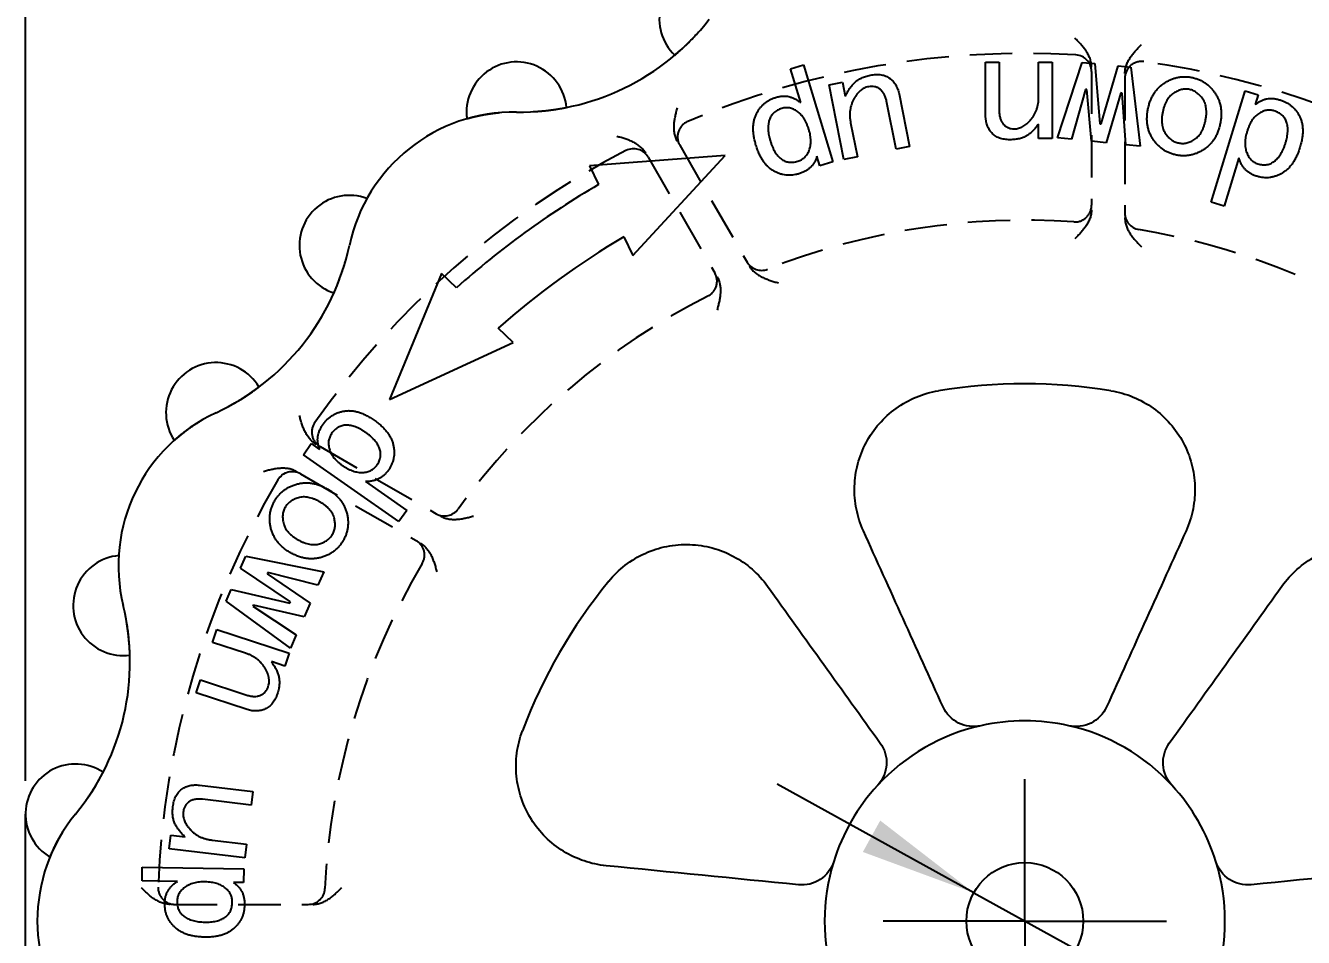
# Model space of a CAD drawing. Extents: x 2 to 295, y 1 to 209.
# Drawn here: x 83.47 to 121.78, y 118.82 to 146.14 of the extents above; entities that cross this region are included whole.
import ezdxf

# ---------------------------------------------------------------- set-up
doc = ezdxf.new("R2010")
doc.units = 0
for name, pattern in [('SLD-中心线', [34.29, 30.48, -1.27, 1.27, -1.27]), ('SLD-实线', [0]), ('SLD-点画线', [10.16, 6.35, -1.27, 1.27, -1.27]), ('SLD-虚线', [1.905, 1.27, -0.635])]:
    doc.linetypes.add(name, pattern=pattern)
doc.layers.get('0').update_dxf_attribs({"linetype": 'CONTINUOUS'})
doc.layers.add('DIM', color=5, linetype='SLD-实线')
doc.layers.add('中心线', color=1, linetype='SLD-点画线')
doc.styles.add('SLDTEXTSTYLE11', font='', dxfattribs={"width": 0.67})
doc.styles.add('SLDTEXTSTYLE12', font='')
doc.styles.get('SLDTEXTSTYLE11').set_extended_font_data('宋体')
doc.styles.get('SLDTEXTSTYLE12').set_extended_font_data('宋体')
doc.dimstyles.new('SLDDIMSTYLE0', dxfattribs={"dimtxt": 3.5, "dimasz": 3.5, "dimexe": 0, "dimexo": 0.0625, "dimgap": 0.875, "dimtad": 2, "dimrnd": 1e-09, "dimzin": 12, "dimdsep": 46, "dimtxsty": 'SLDTEXTSTYLE11', "dimsah": 1, "dimcen": 0.09, "dimadec": 0, "dimazin": 0, "dimtfac": 1, "dimtofl": 0, "dimtmove": 0, "dimatfit": 3, "dimfxl": 0, "dimtolj": 1, "dimtzin": 12, "dimarcsym": 0})
doc.dimstyles.new('SLDDIMSTYLE1', dxfattribs={"dimtxt": 3.5, "dimasz": 3.5, "dimexe": 0, "dimexo": 0.0625, "dimgap": 0.875, "dimtad": 0, "dimtih": 1, "dimtoh": 1, "dimrnd": 1e-09, "dimzin": 12, "dimdsep": 46, "dimtxsty": 'SLDTEXTSTYLE11', "dimsah": 1, "dimcen": 0, "dimadec": 0, "dimazin": 0, "dimtfac": 1, "dimtmove": 0, "dimatfit": 3, "dimfxl": 0, "dimtolj": 1, "dimtzin": 12, "dimarcsym": 0})

# ---------------------------------------------------------------- blocks, each defined once
blk = doc.blocks.new('_D')
at = {"layer": 'DIM'}
for p, q in [((83.471, 123.514), (83.471, 160.261)), ((143.377, 123.514), (143.377, 160.261)), ((83.471, 159.261), (143.377, 159.261))]:
    blk.add_line(p, q, dxfattribs=at)
for points in [[(83.471, 159.261), (86.971, 158.722), (86.971, 159.799)], [(143.377, 159.261), (139.877, 159.799), (139.877, 158.722)]]:
    blk.add_solid(points, dxfattribs=at)
at = {"layer": 'DIM', "insert": (114.37, 163.334), "char_height": 3.5, "attachment_point": 1, "style": 'SLDTEXTSTYLE12'}
blk.add_mtext('59.91', dxfattribs=at)
blk = doc.blocks.new('_D_1')
at = {"layer": 'DIM'}
for p, q in [((111.893, 120.155), (106.003, 123.413)), ((111.893, 120.155), (114.955, 118.461)), ((114.955, 118.461), (145.874, 101.359)), ((145.874, 101.359), (150.184, 101.359))]:
    blk.add_line(p, q, dxfattribs=at)
for points in [[(111.893, 120.155), (109.09, 122.32), (108.569, 121.378)], [(114.955, 118.461), (117.757, 116.296), (118.279, 117.238)]]:
    blk.add_solid(points, dxfattribs=at)
at = {"layer": 'DIM', "insert": (147.462, 105.431), "char_height": 3.5, "attachment_point": 1, "style": 'SLDTEXTSTYLE12'}
blk.add_mtext('M4', dxfattribs=at)
blk = doc.blocks.new('SW_CENTERMARKSYMBOL_0')
at = {"layer": '中心线', "color": 0}
for p, q in [((0, 2.5), (0, 4.25)), ((0, 0), (0, 2.5)), ((-2.5, 0), (-4.25, 0)), ((0, 0), (-2.5, 0)), ((0, 0), (0, -2.5)), ((0, 0), (2.5, 0)), ((2.5, 0), (4.25, 0)), ((0, -2.5), (0, -4.25))]:
    blk.add_line(p, q, dxfattribs=at)

msp = doc.modelspace()

# ---------------------------------------------------------------- linework, layer by layer
at = {"color": 7, "linetype": 'SLD-实线'}
for p, q in [((106.398, 144.848), (106.789, 144.967)), ((106.707, 143.832), (106.398, 144.848)), ((106.789, 144.967), (107.674, 142.054)), ((112.249, 145.044), (112.657, 145.044)), ((112.249, 143.434), (112.249, 145.044)), ((112.657, 145.044), (112.657, 143.577)), ((113.838, 145.044), (114.246, 145.044)), ((113.839, 144.005), (113.838, 145.044)), ((114.246, 145.044), (114.246, 142.761)), ((114.402, 142.775), (115.141, 145.039)), ((115.141, 145.039), (115.527, 145.001)), ((115.527, 145.001), (115.676, 143.201)), ((115.717, 143.197), (116.218, 144.932)), ((116.218, 144.932), (116.603, 144.893)), ((116.603, 144.893), (116.881, 142.528)), ((107.56, 144.368), (107.96, 144.447)), ((107.96, 144.447), (108.044, 144.027)), ((108.004, 142.126), (107.56, 144.368)), ((109.653, 144.096), (109.966, 142.514)), ((115.245, 144.229), (114.828, 142.733)), ((115.286, 144.225), (115.245, 144.229)), ((115.418, 142.673), (115.286, 144.225)), ((116.301, 144.123), (115.865, 142.629)), ((116.342, 144.119), (116.301, 144.123)), ((116.453, 142.57), (116.342, 144.119)), ((119.009, 140.848), (120.031, 144.19)), ((120.031, 144.19), (120.422, 144.071)), ((120.422, 144.071), (120.333, 143.778)), ((109.565, 142.435), (109.28, 143.876)), ((108.202, 143.227), (108.404, 142.206)), ((113.838, 142.761), (113.838, 143.19)), ((115.676, 143.201), (115.717, 143.197)), ((109.966, 142.514), (109.565, 142.435)), ((114.246, 142.761), (113.838, 142.761)), ((114.828, 142.733), (114.402, 142.775)), ((115.865, 142.629), (115.418, 142.673)), ((116.881, 142.528), (116.453, 142.57)), ((104.445, 142.251), (100.374, 141.935)), ((101.677, 139.249), (104.445, 142.251)), ((107.283, 141.935), (107.194, 142.229)), ((108.404, 142.206), (108.004, 142.126)), ((119.843, 142.175), (119.4, 140.728)), ((100.374, 141.935), (100.645, 141.375)), ((107.674, 142.054), (107.283, 141.935)), ((119.4, 140.728), (119.009, 140.848)), ((101.406, 139.808), (101.677, 139.249)), ((95.938, 138.711), (94.379, 134.938)), ((96.386, 138.281), (95.938, 138.711)), ((98.089, 136.642), (97.641, 137.073)), ((94.379, 134.938), (98.089, 136.642)), ((91.801, 133.281), (92.036, 133.616)), ((92.036, 133.616), (92.287, 133.441)), ((94.665, 131.276), (91.801, 133.281)), ((93.66, 132.479), (94.899, 131.611)), ((94.899, 131.611), (94.665, 131.276)), ((89.918, 129.884), (90.074, 130.238)), ((90.074, 130.238), (92.409, 129.771)), ((91.413, 128.871), (89.918, 129.884)), ((90.729, 129.75), (90.713, 129.713)), ((90.713, 129.713), (91.999, 128.836)), ((92.236, 129.378), (90.729, 129.75)), ((92.409, 129.771), (92.236, 129.378)), ((89.483, 128.892), (89.638, 129.248)), ((89.638, 129.248), (91.396, 128.833)), ((91.408, 127.49), (89.483, 128.892)), ((90.302, 128.778), (90.286, 128.741)), ((90.286, 128.741), (91.58, 127.882)), ((91.818, 128.425), (90.302, 128.778)), ((91.396, 128.833), (91.413, 128.871)), ((91.999, 128.836), (91.818, 128.425)), ((89.076, 127.655), (89.202, 128.043)), ((89.202, 128.043), (91.373, 127.337)), ((90.064, 127.334), (89.076, 127.655)), ((91.58, 127.882), (91.408, 127.49)), ((91.373, 127.337), (91.247, 126.95)), ((91.247, 126.95), (90.84, 127.082)), ((88.585, 126.144), (88.711, 126.532)), ((88.711, 126.532), (90.106, 126.078)), ((90.116, 125.646), (88.585, 126.144)), ((88.684, 123.381), (90.285, 123.19)), ((90.236, 122.785), (88.778, 122.959)), ((90.285, 123.19), (90.236, 122.785)), ((87.779, 121.476), (87.827, 121.88)), ((87.827, 121.88), (88.252, 121.83)), ((90.048, 121.205), (87.779, 121.476)), ((89.063, 121.734), (90.096, 121.61)), ((90.096, 121.61), (90.048, 121.205)), ((86.962, 120.518), (86.97, 120.927)), ((86.97, 120.927), (90.015, 120.868)), ((90.015, 120.868), (90.007, 120.46)), ((88.025, 120.498), (86.962, 120.518)), ((90.007, 120.46), (89.7, 120.466))]:
    msp.add_line(p, q, dxfattribs=at)
at = {"color": 7, "linetype": 'SLD-虚线'}
for p, q in [((115.424, 144.764), (115.424, 140.756)), ((116.424, 144.567), (116.424, 140.521)), ((103.081, 142.554), (105.099, 139.057)), ((102.129, 142.201), (104.132, 138.733)), ((92.301, 133.524), (95.782, 131.515)), ((91.716, 132.707), (95.181, 130.707)), ((87.944, 119.808), (91.947, 119.808))]:
    msp.add_line(p, q, dxfattribs=at)
at = {"color": 7, "linetype": 'SLD-中心线'}
msp.add_line((83.471, 116.102), (83.471, 122.514), dxfattribs=at)
at = {"color": 7, "linetype": 'SLD-实线'}
msp.add_circle((113.424, 119.308), 1.75, dxfattribs=at)
for centre, radius, start, end in [((103.967, 146.334), 1.5, 43.7045, 226.2437), ((98.292, 150.729), 7.178, 269.1873, 322.2413), ((98.19, 143.552), 1.5, 5.1848, 187.7241), ((98.119, 138.5), 5.052, 89.1873, 167.9555), ((113.424, 119.308), 25.5, 120.0744, 131.9256), ((93.178, 139.555), 1.5, 69.4188, 251.958), ((86.158, 141.052), 7.178, 294.9016, 347.9555), ((113.424, 119.308), 23.763, 120.3811, 131.6189), ((89.18, 134.542), 1.5, 30.8991, 213.4383), ((113.424, 119.308), 16.1, 80.7763, 99.2469), ((91.307, 129.959), 5.052, 114.9016, 193.6698), ((86.398, 128.765), 1.5, 95.1331, 277.6723), ((113.424, 119.308), 16.1, 140.7763, 159.2469), ((79.423, 127.069), 7.178, 320.6159, 13.6698), ((113.424, 119.308), 6, 77.2993, 102.7063), ((113.424, 119.308), 6, 102.7063, 137.2993), ((113.424, 119.308), 6, 42.7063, 77.2993), ((84.971, 122.514), 1.5, 56.6134, 239.1526), ((113.424, 119.308), 6, 137.2993, 162.7063), ((113.424, 119.308), 6, 17.2993, 42.7063), ((88.876, 119.308), 5.052, 140.6159, 219.3841), ((113.424, 119.308), 6, 162.7063, 197.2993), ((113.424, 119.308), 6, 342.7063, 17.2993)]:
    msp.add_arc(centre, radius, start, end, dxfattribs=at)
at = {"color": 7, "linetype": 'SLD-虚线'}
for centre, radius, start, end in [((113.424, 119.308), 26, 86.6277, 112.8701), ((114.924, 144.764), 0.5, 0, 86.6277), ((116.924, 144.567), 0.5, 82.111, 180), ((113.424, 119.308), 26, 57.3813, 82.111), ((103.514, 142.804), 0.5, 112.8701, 210), ((113.424, 119.308), 26, 117.3813, 144.9379), ((101.696, 141.951), 0.5, 30, 117.3813), ((114.924, 140.756), 0.5, 265.9994, 0), ((113.424, 119.308), 21, 85.9994, 111.5346), ((116.924, 140.521), 0.5, 180, 260.6311), ((113.424, 119.308), 21, 56.8937, 80.6311), ((105.532, 139.307), 0.5, 210, 291.5346), ((103.699, 138.483), 0.5, 296.8937, 30), ((113.424, 119.308), 21, 116.8937, 143.9929), ((92.551, 133.957), 0.5, 144.9379, 240), ((91.466, 132.274), 0.5, 60, 149.4383), ((113.424, 119.308), 26, 149.4383, 177.7525), ((96.032, 131.948), 0.5, 240, 323.9929), ((94.931, 130.274), 0.5, 329.3338, 60), ((113.424, 119.308), 21, 149.3338, 177.3341), ((87.944, 120.308), 0.5, 177.7525, 270), ((91.947, 120.308), 0.5, 270, 357.3341)]:
    msp.add_arc(centre, radius, start, end, dxfattribs=at)
for points, knots in [([(102.93, 145.251), (102.93, 145.251), (102.95, 145.267), (103.026, 145.333), (103.082, 145.383), (103.286, 145.57), (103.471, 145.752), (103.647, 145.95)], [0, 0, 0, 0, 0.25, 0.25, 0.5, 0.5, 1, 1, 1, 1]), ([(115.424, 144.898), (115.424, 145.072), (115.357, 145.236), (115.168, 145.521), (115.044, 145.645), (114.924, 145.766)], [0, 0, 0, 0, 0.5, 0.5, 1, 1, 1, 1]), ([(116.424, 144.702), (116.424, 144.876), (116.491, 145.041), (116.681, 145.328), (116.804, 145.454), (116.924, 145.576)], [0, 0, 0, 0, 0.5, 0.5, 1, 1, 1, 1]), ([(98.69, 143.562), (98.822, 143.57), (98.952, 143.581), (99.193, 143.607), (99.303, 143.622), (99.486, 143.651), (99.559, 143.664), (99.658, 143.682), (99.684, 143.688), (99.684, 143.688)], [0, 0, 0, 0, 0.25, 0.25, 0.5, 0.5, 0.75, 0.75, 1, 1, 1, 1]), ([(103.013, 142.671), (102.926, 142.821), (102.902, 142.998), (102.923, 143.341), (102.967, 143.51), (103.01, 143.676)], [0, 0, 0, 0, 0.5, 0.5, 1, 1, 1, 1]), ([(96.704, 143.351), (96.704, 143.351), (96.729, 143.358), (96.827, 143.385), (96.9, 143.404), (97.081, 143.446), (97.19, 143.468), (97.428, 143.507), (97.559, 143.523), (97.691, 143.535)], [0, 0, 0, 0, 0.25, 0.25, 0.5, 0.5, 0.75, 0.75, 1, 1, 1, 1]), ([(102.062, 142.317), (101.975, 142.468), (101.835, 142.576), (101.529, 142.728), (101.361, 142.774), (101.196, 142.818)], [0, 0, 0, 0, 0.5, 0.5, 1, 1, 1, 1]), ([(115.424, 140.621), (115.424, 140.448), (115.357, 140.284), (115.167, 139.998), (115.044, 139.874), (114.924, 139.753)], [0, 0, 0, 0, 0.5, 0.5, 1, 1, 1, 1]), ([(116.424, 140.386), (116.424, 140.211), (116.492, 140.045), (116.681, 139.757), (116.804, 139.631), (116.924, 139.507)], [0, 0, 0, 0, 0.5, 0.5, 1, 1, 1, 1]), ([(92.713, 138.128), (92.713, 138.128), (92.724, 138.152), (92.764, 138.245), (92.793, 138.313), (92.896, 138.571), (92.983, 138.815), (93.056, 139.069)], [0, 0, 0, 0, 0.25, 0.25, 0.5, 0.5, 1, 1, 1, 1]), ([(105.167, 138.94), (105.254, 138.789), (105.395, 138.68), (105.703, 138.525), (105.872, 138.478), (106.038, 138.431)], [0, 0, 0, 0, 0.5, 0.5, 1, 1, 1, 1]), ([(104.199, 138.617), (104.286, 138.466), (104.31, 138.291), (104.288, 137.949), (104.243, 137.781), (104.199, 137.616)], [0, 0, 0, 0, 0.5, 0.5, 1, 1, 1, 1]), ([(89.626, 134.768), (89.742, 134.832), (89.853, 134.898), (90.059, 135.026), (90.152, 135.088), (90.304, 135.192), (90.365, 135.236), (90.446, 135.296), (90.467, 135.312), (90.467, 135.312)], [0, 0, 0, 0, 0.25, 0.25, 0.5, 0.5, 0.75, 0.75, 1, 1, 1, 1]), ([(92.185, 133.591), (92.034, 133.678), (91.926, 133.819), (91.773, 134.125), (91.727, 134.294), (91.682, 134.459)], [0, 0, 0, 0, 0.5, 0.5, 1, 1, 1, 1]), ([(87.928, 133.715), (87.928, 133.715), (87.948, 133.733), (88.024, 133.8), (88.081, 133.848), (88.226, 133.964), (88.315, 134.032), (88.513, 134.17), (88.623, 134.242), (88.737, 134.309)], [0, 0, 0, 0, 0.25, 0.25, 0.5, 0.5, 0.75, 0.75, 1, 1, 1, 1]), ([(91.6, 132.774), (91.45, 132.861), (91.275, 132.885), (90.934, 132.863), (90.765, 132.818), (90.6, 132.774)], [0, 0, 0, 0, 0.5, 0.5, 1, 1, 1, 1]), ([(95.898, 131.447), (96.049, 131.36), (96.225, 131.336), (96.568, 131.357), (96.737, 131.401), (96.903, 131.445)], [0, 0, 0, 0, 0.5, 0.5, 1, 1, 1, 1]), ([(95.297, 130.64), (95.447, 130.553), (95.555, 130.413), (95.707, 130.107), (95.753, 129.939), (95.797, 129.774)], [0, 0, 0, 0, 0.5, 0.5, 1, 1, 1, 1]), ([(86.598, 127.278), (86.598, 127.278), (86.598, 127.305), (86.594, 127.405), (86.59, 127.48), (86.571, 127.757), (86.544, 128.015), (86.499, 128.275)], [0, 0, 0, 0, 0.25, 0.25, 0.5, 0.5, 1, 1, 1, 1]), ([(85.275, 122.911), (85.351, 123.019), (85.424, 123.127), (85.553, 123.332), (85.61, 123.427), (85.702, 123.588), (85.737, 123.654), (85.784, 123.743), (85.797, 123.766), (85.797, 123.766)], [0, 0, 0, 0, 0.25, 0.25, 0.5, 0.5, 0.75, 0.75, 1, 1, 1, 1]), ([(84.202, 121.226), (84.202, 121.226), (84.212, 121.251), (84.252, 121.344), (84.282, 121.413), (84.362, 121.58), (84.413, 121.68), (84.532, 121.89), (84.6, 122.002), (84.674, 122.112)], [0, 0, 0, 0, 0.25, 0.25, 0.5, 0.5, 0.75, 0.75, 1, 1, 1, 1]), ([(87.809, 119.808), (87.636, 119.808), (87.472, 119.875), (87.187, 120.064), (87.064, 120.188), (86.943, 120.308)], [0, 0, 0, 0, 0.5, 0.5, 1, 1, 1, 1]), ([(92.081, 119.808), (92.255, 119.808), (92.419, 119.875), (92.704, 120.065), (92.827, 120.188), (92.948, 120.308)], [0, 0, 0, 0, 0.5, 0.5, 1, 1, 1, 1])]:
    msp.add_open_spline(points, degree=3, knots=knots, dxfattribs=at)
at = {"color": 7, "linetype": 'SLD-实线'}
for points, knots in [([(108.044, 144.027), (108.063, 144.067), (108.102, 144.146), (108.17, 144.255), (108.244, 144.352), (108.325, 144.439), (108.418, 144.514), (108.528, 144.574), (108.654, 144.622), (108.745, 144.643), (108.793, 144.654)], [0, 0, 0, 0, 0.132243, 0.257224, 0.37673, 0.490494, 0.604453, 0.726298, 0.857201, 1, 1, 1, 1]), ([(108.793, 144.654), (108.822, 144.659), (108.879, 144.669), (108.963, 144.676), (109.042, 144.676), (109.118, 144.668), (109.188, 144.653), (109.255, 144.63), (109.317, 144.6), (109.374, 144.562), (109.427, 144.519), (109.474, 144.472), (109.516, 144.419), (109.554, 144.363), (109.587, 144.302), (109.614, 144.237), (109.637, 144.169), (109.648, 144.12), (109.653, 144.096)], [0, 0, 0, 0, 0.076591, 0.148781, 0.217048, 0.281959, 0.343906, 0.403968, 0.462972, 0.521756, 0.579921, 0.638063, 0.695521, 0.753945, 0.812605, 0.872586, 0.935241, 1, 1, 1, 1]), ([(117.116, 143.64), (117.126, 143.682), (117.144, 143.765), (117.184, 143.884), (117.232, 143.994), (117.289, 144.096), (117.354, 144.19), (117.43, 144.274), (117.513, 144.352), (117.605, 144.42), (117.701, 144.478), (117.8, 144.527), (117.901, 144.564), (118.004, 144.591), (118.108, 144.606), (118.215, 144.612), (118.323, 144.606), (118.395, 144.594), (118.431, 144.587)], [0, 0, 0, 0, 0.071554, 0.140164, 0.206625, 0.27073, 0.333559, 0.395821, 0.458574, 0.52176, 0.584454, 0.645159, 0.704052, 0.762664, 0.820712, 0.879385, 0.938748, 1, 1, 1, 1]), ([(118.431, 144.587), (118.467, 144.579), (118.538, 144.563), (118.64, 144.526), (118.737, 144.481), (118.827, 144.427), (118.912, 144.362), (118.991, 144.288), (119.064, 144.206), (119.131, 144.115), (119.189, 144.017), (119.237, 143.913), (119.273, 143.806), (119.298, 143.694), (119.311, 143.579), (119.313, 143.458), (119.304, 143.334), (119.289, 143.25), (119.281, 143.208)], [0, 0, 0, 0, 0.061042, 0.120806, 0.179198, 0.237203, 0.295841, 0.355312, 0.415765, 0.478667, 0.542064, 0.604497, 0.666659, 0.729254, 0.793563, 0.859641, 0.928087, 1, 1, 1, 1]), ([(105.954, 143.987), (105.989, 143.997), (106.057, 144.016), (106.159, 144.028), (106.258, 144.029), (106.353, 144.015), (106.445, 143.988), (106.535, 143.948), (106.623, 143.897), (106.678, 143.854), (106.707, 143.832)], [0, 0, 0, 0, 0.135078, 0.2623816, 0.3837149, 0.5016853, 0.61878, 0.7403617, 0.8662389, 1, 1, 1, 1]), ([(108.737, 144.31), (108.715, 144.305), (108.672, 144.295), (108.611, 144.27), (108.552, 144.235), (108.496, 144.193), (108.442, 144.142), (108.392, 144.084), (108.343, 144.017), (108.299, 143.942), (108.258, 143.863), (108.226, 143.78), (108.202, 143.693), (108.186, 143.605), (108.177, 143.514), (108.178, 143.42), (108.186, 143.324), (108.197, 143.259), (108.202, 143.227)], [0, 0, 0, 0, 0.049917, 0.099647, 0.150238, 0.202775, 0.257961, 0.316404, 0.378044, 0.443928, 0.511581, 0.578861, 0.645863, 0.713515, 0.781838, 0.852503, 0.924934, 1, 1, 1, 1]), ([(109.28, 143.876), (109.271, 143.914), (109.254, 143.986), (109.211, 144.085), (109.155, 144.168), (109.087, 144.235), (109.01, 144.285), (108.924, 144.314), (108.831, 144.325), (108.769, 144.315), (108.737, 144.31)], [0, 0, 0, 0, 0.148123, 0.284037, 0.409681, 0.530111, 0.646624, 0.760017, 0.875855, 1, 1, 1, 1]), ([(118.359, 144.226), (118.339, 144.23), (118.3, 144.237), (118.239, 144.239), (118.178, 144.234), (118.118, 144.224), (118.058, 144.205), (117.997, 144.182), (117.937, 144.15), (117.877, 144.114), (117.819, 144.071), (117.766, 144.019), (117.719, 143.96), (117.676, 143.893), (117.638, 143.818), (117.605, 143.737), (117.578, 143.647), (117.564, 143.585), (117.557, 143.552)], [0, 0, 0, 0, 0.05182, 0.103161, 0.155042, 0.207225, 0.260303, 0.315604, 0.372917, 0.43326, 0.495504, 0.557858, 0.622664, 0.69009, 0.760853, 0.835576, 0.915607, 1, 1, 1, 1]), ([(118.84, 143.296), (118.846, 143.328), (118.857, 143.392), (118.867, 143.485), (118.867, 143.573), (118.862, 143.656), (118.848, 143.734), (118.827, 143.807), (118.798, 143.875), (118.762, 143.938), (118.72, 143.995), (118.676, 144.046), (118.629, 144.091), (118.58, 144.131), (118.529, 144.164), (118.475, 144.191), (118.418, 144.213), (118.379, 144.222), (118.359, 144.226)], [0, 0, 0, 0, 0.084815, 0.1643, 0.239017, 0.310208, 0.377503, 0.442107, 0.504825, 0.566537, 0.627125, 0.684276, 0.73984, 0.792979, 0.845472, 0.896655, 0.948315, 1, 1, 1, 1]), ([(105.366, 142.549), (105.353, 142.595), (105.327, 142.685), (105.301, 142.818), (105.286, 142.945), (105.28, 143.067), (105.289, 143.182), (105.306, 143.292), (105.336, 143.396), (105.377, 143.493), (105.426, 143.582), (105.482, 143.665), (105.545, 143.739), (105.613, 143.805), (105.689, 143.864), (105.771, 143.913), (105.859, 143.957), (105.922, 143.977), (105.954, 143.987)], [0, 0, 0, 0, 0.0823665, 0.1600069, 0.2327437, 0.3022429, 0.3683078, 0.4313463, 0.4926726, 0.552847, 0.6114311, 0.6682747, 0.723495, 0.777689, 0.8319038, 0.8869194, 0.9426146, 1, 1, 1, 1]), ([(106.139, 143.66), (106.116, 143.652), (106.07, 143.636), (106.006, 143.607), (105.949, 143.571), (105.899, 143.529), (105.854, 143.483), (105.818, 143.431), (105.787, 143.373), (105.764, 143.311), (105.747, 143.244), (105.735, 143.173), (105.731, 143.099), (105.731, 143.022), (105.738, 142.941), (105.751, 142.857), (105.771, 142.769), (105.788, 142.71), (105.796, 142.679)], [0, 0, 0, 0, 0.063128, 0.122873, 0.179865, 0.235067, 0.289051, 0.34257, 0.397281, 0.454057, 0.512848, 0.573401, 0.636007, 0.701902, 0.770929, 0.843422, 0.919242, 1, 1, 1, 1]), ([(106.951, 143.03), (106.941, 143.06), (106.922, 143.118), (106.888, 143.202), (106.851, 143.279), (106.809, 143.35), (106.764, 143.414), (106.715, 143.471), (106.663, 143.523), (106.607, 143.567), (106.549, 143.604), (106.491, 143.634), (106.432, 143.657), (106.374, 143.673), (106.315, 143.681), (106.257, 143.681), (106.197, 143.675), (106.159, 143.665), (106.139, 143.66)], [0, 0, 0, 0, 0.082825, 0.161231, 0.23631, 0.307913, 0.375883, 0.44137, 0.505729, 0.568143, 0.628602, 0.685646, 0.740515, 0.79324, 0.844282, 0.895642, 0.946826, 1, 1, 1, 1]), ([(113.104, 143.047), (113.127, 143.048), (113.171, 143.05), (113.236, 143.064), (113.301, 143.084), (113.363, 143.116), (113.426, 143.154), (113.487, 143.202), (113.547, 143.258), (113.605, 143.322), (113.661, 143.392), (113.707, 143.468), (113.748, 143.547), (113.782, 143.63), (113.806, 143.718), (113.826, 143.81), (113.836, 143.906), (113.838, 143.972), (113.839, 144.005)], [0, 0, 0, 0, 0.049915, 0.099672, 0.150441, 0.202862, 0.258486, 0.316198, 0.377967, 0.444123, 0.511613, 0.578649, 0.645751, 0.712992, 0.781706, 0.852053, 0.92501, 1, 1, 1, 1]), ([(120.333, 143.778), (120.361, 143.8), (120.416, 143.842), (120.504, 143.891), (120.593, 143.929), (120.684, 143.95), (120.778, 143.959), (120.875, 143.956), (120.977, 143.941), (121.044, 143.922), (121.079, 143.912)], [0, 0, 0, 0, 0.1343104, 0.2602924, 0.3802753, 0.4967333, 0.6130035, 0.7352985, 0.86336, 1, 1, 1, 1]), ([(121.079, 143.912), (121.111, 143.902), (121.173, 143.881), (121.262, 143.84), (121.345, 143.79), (121.42, 143.732), (121.49, 143.668), (121.553, 143.595), (121.61, 143.514), (121.66, 143.427), (121.701, 143.332), (121.731, 143.23), (121.749, 143.122), (121.757, 143.007), (121.753, 142.887), (121.736, 142.76), (121.71, 142.627), (121.684, 142.538), (121.671, 142.492)], [0, 0, 0, 0, 0.057793, 0.113915, 0.169173, 0.223364, 0.277934, 0.333047, 0.389832, 0.447901, 0.507245, 0.568326, 0.631351, 0.6968, 0.765992, 0.83932, 0.917315, 1, 1, 1, 1]), ([(112.983, 142.721), (112.953, 142.722), (112.896, 142.722), (112.812, 142.733), (112.734, 142.749), (112.662, 142.77), (112.596, 142.8), (112.536, 142.835), (112.481, 142.876), (112.432, 142.924), (112.389, 142.977), (112.351, 143.033), (112.32, 143.092), (112.294, 143.154), (112.274, 143.22), (112.26, 143.289), (112.25, 143.36), (112.25, 143.409), (112.249, 143.434)], [0, 0, 0, 0, 0.076756, 0.149387, 0.217608, 0.281952, 0.344186, 0.404011, 0.462906, 0.521749, 0.580622, 0.638361, 0.696, 0.754119, 0.812999, 0.873202, 0.935219, 1, 1, 1, 1]), ([(112.657, 143.577), (112.658, 143.538), (112.66, 143.464), (112.685, 143.359), (112.722, 143.266), (112.777, 143.188), (112.843, 143.125), (112.921, 143.079), (113.01, 143.052), (113.072, 143.049), (113.104, 143.047)], [0, 0, 0, 0, 0.149008, 0.284624, 0.410575, 0.53101, 0.647527, 0.759753, 0.875879, 1, 1, 1, 1]), ([(117.966, 142.262), (117.93, 142.27), (117.859, 142.286), (117.757, 142.323), (117.661, 142.368), (117.57, 142.423), (117.486, 142.487), (117.407, 142.561), (117.333, 142.643), (117.268, 142.734), (117.208, 142.831), (117.161, 142.935), (117.125, 143.042), (117.1, 143.154), (117.087, 143.27), (117.085, 143.39), (117.094, 143.514), (117.109, 143.598), (117.116, 143.64)], [0, 0, 0, 0, 0.061077, 0.120875, 0.1793, 0.237338, 0.296009, 0.355098, 0.415995, 0.478535, 0.541803, 0.604271, 0.666469, 0.7291, 0.793445, 0.859561, 0.928046, 1, 1, 1, 1]), ([(117.557, 143.552), (117.551, 143.52), (117.54, 143.457), (117.531, 143.364), (117.53, 143.276), (117.535, 143.193), (117.549, 143.115), (117.57, 143.041), (117.601, 142.974), (117.636, 142.911), (117.678, 142.854), (117.722, 142.803), (117.768, 142.758), (117.817, 142.719), (117.868, 142.685), (117.923, 142.658), (117.979, 142.636), (118.019, 142.627), (118.038, 142.623)], [0, 0, 0, 0, 0.084587, 0.16446, 0.238858, 0.310101, 0.377445, 0.442096, 0.505088, 0.566845, 0.626862, 0.684686, 0.739649, 0.792827, 0.845358, 0.896579, 0.948278, 1, 1, 1, 1]), ([(118.038, 142.623), (118.058, 142.619), (118.098, 142.613), (118.159, 142.61), (118.219, 142.615), (118.28, 142.626), (118.34, 142.643), (118.4, 142.668), (118.461, 142.698), (118.521, 142.734), (118.578, 142.778), (118.632, 142.829), (118.679, 142.889), (118.722, 142.955), (118.76, 143.03), (118.791, 143.112), (118.82, 143.201), (118.834, 143.264), (118.84, 143.296)], [0, 0, 0, 0, 0.051841, 0.103203, 0.155105, 0.207309, 0.260806, 0.315783, 0.373415, 0.433783, 0.495245, 0.558373, 0.622558, 0.690011, 0.760803, 0.835716, 0.915573, 1, 1, 1, 1]), ([(120.893, 143.585), (120.874, 143.59), (120.836, 143.6), (120.777, 143.608), (120.718, 143.608), (120.66, 143.602), (120.602, 143.586), (120.544, 143.566), (120.486, 143.537), (120.429, 143.502), (120.373, 143.461), (120.322, 143.411), (120.273, 143.356), (120.229, 143.293), (120.188, 143.224), (120.151, 143.147), (120.116, 143.064), (120.098, 143.006), (120.088, 142.976)], [0, 0, 0, 0, 0.053701, 0.105764, 0.157286, 0.209175, 0.261701, 0.316358, 0.372614, 0.432313, 0.494219, 0.557139, 0.622654, 0.690582, 0.761517, 0.83659, 0.91619, 1, 1, 1, 1]), ([(121.241, 142.624), (121.25, 142.654), (121.267, 142.713), (121.286, 142.8), (121.299, 142.884), (121.306, 142.964), (121.308, 143.04), (121.301, 143.112), (121.29, 143.18), (121.273, 143.245), (121.248, 143.305), (121.218, 143.361), (121.18, 143.411), (121.135, 143.456), (121.084, 143.496), (121.027, 143.531), (120.963, 143.562), (120.917, 143.577), (120.893, 143.585)], [0, 0, 0, 0, 0.081626, 0.158539, 0.231261, 0.299799, 0.365386, 0.427432, 0.486999, 0.544619, 0.600063, 0.654702, 0.707993, 0.762314, 0.817854, 0.8755, 0.935952, 1, 1, 1, 1]), ([(106.62, 142.075), (106.639, 142.082), (106.677, 142.095), (106.73, 142.121), (106.779, 142.153), (106.823, 142.193), (106.865, 142.236), (106.901, 142.286), (106.932, 142.342), (106.961, 142.403), (106.983, 142.468), (106.999, 142.538), (107.008, 142.612), (107.01, 142.689), (107.005, 142.769), (106.994, 142.853), (106.976, 142.941), (106.959, 143), (106.951, 143.03)], [0, 0, 0, 0, 0.05332, 0.105635, 0.157324, 0.209018, 0.261878, 0.316326, 0.373113, 0.4327, 0.494575, 0.557507, 0.622797, 0.691034, 0.762214, 0.837337, 0.916331, 1, 1, 1, 1]), ([(113.838, 143.19), (113.811, 143.154), (113.759, 143.084), (113.671, 142.991), (113.58, 142.91), (113.484, 142.841), (113.378, 142.785), (113.258, 142.749), (113.125, 142.725), (113.032, 142.722), (112.983, 142.721)], [0, 0, 0, 0, 0.131671, 0.256784, 0.375625, 0.489395, 0.604081, 0.725844, 0.856747, 1, 1, 1, 1]), ([(119.281, 143.208), (119.272, 143.166), (119.253, 143.083), (119.214, 142.964), (119.166, 142.854), (119.109, 142.752), (119.043, 142.659), (118.968, 142.574), (118.885, 142.496), (118.794, 142.429), (118.697, 142.371), (118.598, 142.322), (118.497, 142.285), (118.394, 142.258), (118.289, 142.243), (118.183, 142.237), (118.075, 142.243), (118.003, 142.256), (117.966, 142.262)], [0, 0, 0, 0, 0.071567, 0.140189, 0.206661, 0.270778, 0.333618, 0.395891, 0.458244, 0.521442, 0.584147, 0.644862, 0.703999, 0.762622, 0.820681, 0.879363, 0.938737, 1, 1, 1, 1]), ([(120.088, 142.976), (120.079, 142.946), (120.062, 142.887), (120.043, 142.799), (120.031, 142.714), (120.026, 142.633), (120.028, 142.554), (120.036, 142.479), (120.052, 142.407), (120.073, 142.339), (120.1, 142.276), (120.131, 142.218), (120.167, 142.167), (120.208, 142.121), (120.252, 142.081), (120.3, 142.048), (120.353, 142.021), (120.39, 142.008), (120.409, 142.001)], [0, 0, 0, 0, 0.08295, 0.161378, 0.235896, 0.307506, 0.375196, 0.441439, 0.505365, 0.568011, 0.628442, 0.685731, 0.740505, 0.792832, 0.844864, 0.895979, 0.947037, 1, 1, 1, 1]), ([(106.65, 141.7), (106.617, 141.691), (106.554, 141.674), (106.457, 141.659), (106.361, 141.654), (106.266, 141.659), (106.172, 141.675), (106.079, 141.699), (105.988, 141.736), (105.897, 141.78), (105.81, 141.836), (105.728, 141.904), (105.652, 141.984), (105.582, 142.074), (105.519, 142.177), (105.461, 142.29), (105.409, 142.415), (105.381, 142.504), (105.366, 142.549)], [0, 0, 0, 0, 0.058035, 0.113978, 0.168998, 0.223677, 0.278019, 0.33322, 0.389729, 0.448221, 0.507769, 0.568652, 0.631751, 0.697316, 0.766145, 0.839645, 0.917533, 1, 1, 1, 1]), ([(105.796, 142.679), (105.806, 142.649), (105.824, 142.591), (105.857, 142.508), (105.893, 142.431), (105.932, 142.361), (105.974, 142.298), (106.018, 142.241), (106.066, 142.191), (106.117, 142.147), (106.171, 142.111), (106.227, 142.082), (106.286, 142.06), (106.348, 142.048), (106.413, 142.042), (106.48, 142.046), (106.55, 142.056), (106.597, 142.069), (106.62, 142.075)], [0, 0, 0, 0, 0.08145, 0.158147, 0.231279, 0.299707, 0.365265, 0.427122, 0.486868, 0.544566, 0.600156, 0.65442, 0.708197, 0.762614, 0.817765, 0.875437, 0.935981, 1, 1, 1, 1]), ([(120.409, 142.001), (120.433, 141.995), (120.48, 141.981), (120.55, 141.972), (120.617, 141.969), (120.683, 141.975), (120.745, 141.989), (120.805, 142.012), (120.862, 142.043), (120.917, 142.082), (120.968, 142.129), (121.017, 142.18), (121.062, 142.239), (121.104, 142.303), (121.143, 142.374), (121.18, 142.452), (121.212, 142.536), (121.231, 142.594), (121.241, 142.624)], [0, 0, 0, 0, 0.063092, 0.122786, 0.180364, 0.235618, 0.289535, 0.343536, 0.398613, 0.455086, 0.513758, 0.574213, 0.63678, 0.701975, 0.770826, 0.843658, 0.919657, 1, 1, 1, 1]), ([(107.194, 142.229), (107.183, 142.195), (107.161, 142.13), (107.116, 142.039), (107.062, 141.959), (106.999, 141.889), (106.926, 141.829), (106.843, 141.778), (106.751, 141.733), (106.684, 141.711), (106.65, 141.7)], [0, 0, 0, 0, 0.1348153, 0.2604515, 0.3805753, 0.4965377, 0.6134786, 0.7348656, 0.8636178, 1, 1, 1, 1]), ([(120.38, 141.625), (120.346, 141.637), (120.279, 141.66), (120.187, 141.706), (120.106, 141.761), (120.034, 141.825), (119.973, 141.898), (119.92, 141.981), (119.876, 142.074), (119.854, 142.141), (119.843, 142.175)], [0, 0, 0, 0, 0.135156, 0.262208, 0.382904, 0.500412, 0.617904, 0.739367, 0.865883, 1, 1, 1, 1]), ([(121.671, 142.492), (121.656, 142.446), (121.628, 142.358), (121.575, 142.233), (121.517, 142.118), (121.453, 142.015), (121.382, 141.924), (121.307, 141.842), (121.224, 141.773), (121.136, 141.715), (121.045, 141.668), (120.953, 141.63), (120.859, 141.604), (120.764, 141.586), (120.669, 141.58), (120.573, 141.585), (120.476, 141.599), (120.412, 141.616), (120.38, 141.625)], [0, 0, 0, 0, 0.082133, 0.159627, 0.232465, 0.301989, 0.36747, 0.43081, 0.492001, 0.552226, 0.610968, 0.667625, 0.723211, 0.777787, 0.832293, 0.886759, 0.942604, 1, 1, 1, 1]), ([(108.586, 131.001), (108.491, 131.211), (108.422, 131.427), (108.333, 131.873), (108.313, 132.104), (108.327, 132.558), (108.36, 132.783), (108.478, 133.229), (108.561, 133.441), (108.775, 133.844), (108.907, 134.036), (109.208, 134.381), (109.377, 134.536), (109.754, 134.808), (109.955, 134.92), (110.38, 135.097), (110.606, 135.161), (110.837, 135.199)], [0, 0, 0, 0, 0.125, 0.125, 0.25, 0.25, 0.375, 0.375, 0.5, 0.5, 0.625, 0.625, 0.75, 0.75, 0.875, 0.875, 1, 1, 1, 1]), ([(116.005, 135.2), (116.235, 135.163), (116.456, 135.099), (116.882, 134.924), (117.087, 134.809), (117.46, 134.542), (117.631, 134.386), (117.935, 134.039), (118.064, 133.851), (118.279, 133.447), (118.364, 133.231), (118.481, 132.792), (118.515, 132.564), (118.53, 132.107), (118.511, 131.881), (118.423, 131.435), (118.353, 131.214), (118.258, 131.004)], [0, 0, 0, 0, 0.125, 0.125, 0.25, 0.25, 0.375, 0.375, 0.5, 0.5, 0.625, 0.625, 0.75, 0.75, 0.875, 0.875, 1, 1, 1, 1]), ([(92.389, 134.192), (92.409, 134.219), (92.449, 134.272), (92.515, 134.344), (92.588, 134.407), (92.666, 134.46), (92.749, 134.507), (92.838, 134.545), (92.932, 134.573), (93.031, 134.594), (93.134, 134.604), (93.24, 134.601), (93.349, 134.584), (93.46, 134.557), (93.573, 134.516), (93.688, 134.46), (93.807, 134.395), (93.884, 134.343), (93.923, 134.316)], [0, 0, 0, 0, 0.057793, 0.113915, 0.169173, 0.223364, 0.277934, 0.333047, 0.389832, 0.447901, 0.507245, 0.568326, 0.631351, 0.6968, 0.765992, 0.83932, 0.917315, 1, 1, 1, 1]), ([(92.287, 133.441), (92.275, 133.474), (92.252, 133.539), (92.232, 133.638), (92.224, 133.734), (92.231, 133.828), (92.252, 133.92), (92.285, 134.011), (92.331, 134.103), (92.369, 134.162), (92.389, 134.192)], [0, 0, 0, 0, 0.1343104, 0.2602924, 0.3802753, 0.4967333, 0.6130035, 0.7352985, 0.86336, 1, 1, 1, 1]), ([(93.665, 133.948), (93.639, 133.965), (93.588, 133.999), (93.511, 134.045), (93.436, 134.083), (93.362, 134.115), (93.29, 134.139), (93.219, 134.156), (93.151, 134.167), (93.084, 134.17), (93.019, 134.165), (92.957, 134.153), (92.897, 134.133), (92.84, 134.105), (92.787, 134.068), (92.736, 134.024), (92.687, 133.973), (92.659, 133.934), (92.644, 133.914)], [0, 0, 0, 0, 0.081626, 0.158539, 0.231261, 0.299799, 0.365386, 0.427432, 0.486999, 0.544619, 0.600063, 0.654702, 0.707993, 0.762314, 0.817854, 0.8755, 0.935952, 1, 1, 1, 1]), ([(93.923, 134.316), (93.962, 134.288), (94.037, 134.233), (94.14, 134.144), (94.231, 134.054), (94.309, 133.961), (94.374, 133.866), (94.429, 133.769), (94.469, 133.669), (94.497, 133.567), (94.513, 133.466), (94.521, 133.366), (94.517, 133.269), (94.505, 133.174), (94.481, 133.081), (94.446, 132.991), (94.404, 132.903), (94.367, 132.848), (94.348, 132.82)], [0, 0, 0, 0, 0.082133, 0.159627, 0.232465, 0.301989, 0.36747, 0.43081, 0.492001, 0.552226, 0.610968, 0.667625, 0.723211, 0.777787, 0.832293, 0.886759, 0.942604, 1, 1, 1, 1]), ([(92.644, 133.914), (92.633, 133.897), (92.611, 133.864), (92.586, 133.81), (92.568, 133.754), (92.555, 133.697), (92.552, 133.637), (92.553, 133.576), (92.563, 133.512), (92.579, 133.447), (92.601, 133.381), (92.632, 133.317), (92.67, 133.253), (92.716, 133.192), (92.769, 133.131), (92.83, 133.072), (92.898, 133.014), (92.948, 132.978), (92.974, 132.96)], [0, 0, 0, 0, 0.053701, 0.105764, 0.157286, 0.209175, 0.261701, 0.316358, 0.372614, 0.432313, 0.494219, 0.557139, 0.622654, 0.690582, 0.761517, 0.83659, 0.91619, 1, 1, 1, 1]), ([(94, 132.964), (94.014, 132.985), (94.041, 133.025), (94.072, 133.089), (94.095, 133.152), (94.109, 133.216), (94.115, 133.28), (94.112, 133.344), (94.1, 133.408), (94.08, 133.472), (94.052, 133.535), (94.018, 133.597), (93.976, 133.658), (93.927, 133.718), (93.872, 133.777), (93.81, 133.836), (93.74, 133.893), (93.691, 133.929), (93.665, 133.948)], [0, 0, 0, 0, 0.063092, 0.122786, 0.180364, 0.235618, 0.289535, 0.343536, 0.398613, 0.455086, 0.513758, 0.574213, 0.63678, 0.701975, 0.770826, 0.843658, 0.919657, 1, 1, 1, 1]), ([(92.974, 132.96), (93, 132.942), (93.051, 132.908), (93.129, 132.862), (93.206, 132.825), (93.281, 132.795), (93.356, 132.773), (93.43, 132.757), (93.503, 132.75), (93.575, 132.749), (93.643, 132.755), (93.708, 132.767), (93.768, 132.785), (93.824, 132.809), (93.875, 132.839), (93.922, 132.875), (93.964, 132.917), (93.988, 132.948), (94, 132.964)], [0, 0, 0, 0, 0.08295, 0.161378, 0.235896, 0.307506, 0.375196, 0.441439, 0.505365, 0.568011, 0.628442, 0.685731, 0.740505, 0.792832, 0.844864, 0.895979, 0.947037, 1, 1, 1, 1]), ([(94.348, 132.82), (94.327, 132.791), (94.284, 132.735), (94.212, 132.661), (94.135, 132.601), (94.052, 132.553), (93.963, 132.517), (93.868, 132.493), (93.766, 132.479), (93.696, 132.479), (93.66, 132.479)], [0, 0, 0, 0, 0.135156, 0.262208, 0.382904, 0.500412, 0.617904, 0.739367, 0.865883, 1, 1, 1, 1]), ([(90.929, 131.882), (90.948, 131.914), (90.985, 131.977), (91.052, 132.062), (91.125, 132.14), (91.205, 132.209), (91.292, 132.27), (91.387, 132.322), (91.488, 132.366), (91.595, 132.401), (91.706, 132.427), (91.819, 132.44), (91.932, 132.441), (92.046, 132.43), (92.161, 132.407), (92.275, 132.372), (92.391, 132.324), (92.466, 132.285), (92.504, 132.264)], [0, 0, 0, 0, 0.061042, 0.120806, 0.179198, 0.237203, 0.295841, 0.355312, 0.415765, 0.478667, 0.542064, 0.604497, 0.666659, 0.729254, 0.793563, 0.859641, 0.928087, 1, 1, 1, 1]), ([(92.504, 132.264), (92.541, 132.242), (92.614, 132.199), (92.715, 132.125), (92.805, 132.045), (92.884, 131.96), (92.953, 131.868), (93.01, 131.771), (93.058, 131.668), (93.094, 131.56), (93.12, 131.45), (93.136, 131.341), (93.139, 131.233), (93.133, 131.127), (93.115, 131.023), (93.088, 130.92), (93.049, 130.818), (93.015, 130.754), (92.997, 130.721)], [0, 0, 0, 0, 0.071567, 0.140189, 0.206661, 0.270778, 0.333618, 0.395891, 0.458244, 0.521442, 0.584147, 0.644862, 0.703999, 0.762622, 0.820681, 0.879363, 0.938737, 1, 1, 1, 1]), ([(91.424, 130.339), (91.387, 130.361), (91.314, 130.404), (91.213, 130.478), (91.123, 130.558), (91.043, 130.644), (90.975, 130.735), (90.917, 130.833), (90.869, 130.936), (90.833, 131.044), (90.808, 131.154), (90.792, 131.263), (90.788, 131.371), (90.794, 131.477), (90.812, 131.581), (90.839, 131.684), (90.878, 131.785), (90.912, 131.849), (90.929, 131.882)], [0, 0, 0, 0, 0.071554, 0.140164, 0.206625, 0.27073, 0.333559, 0.395821, 0.458574, 0.52176, 0.584454, 0.645159, 0.704052, 0.762664, 0.820712, 0.879385, 0.938748, 1, 1, 1, 1]), ([(92.284, 131.872), (92.255, 131.888), (92.198, 131.918), (92.113, 131.956), (92.029, 131.983), (91.948, 132.004), (91.87, 132.015), (91.794, 132.017), (91.72, 132.011), (91.649, 131.996), (91.582, 131.974), (91.52, 131.948), (91.463, 131.917), (91.41, 131.883), (91.362, 131.845), (91.32, 131.801), (91.281, 131.754), (91.261, 131.719), (91.25, 131.702)], [0, 0, 0, 0, 0.084815, 0.1643, 0.239017, 0.310208, 0.377503, 0.442107, 0.504825, 0.566537, 0.627125, 0.684276, 0.73984, 0.792979, 0.845472, 0.896655, 0.948315, 1, 1, 1, 1]), ([(92.676, 130.901), (92.686, 130.919), (92.705, 130.955), (92.725, 131.012), (92.739, 131.071), (92.748, 131.132), (92.751, 131.195), (92.745, 131.26), (92.735, 131.326), (92.72, 131.395), (92.695, 131.463), (92.663, 131.53), (92.621, 131.593), (92.571, 131.654), (92.512, 131.713), (92.444, 131.769), (92.368, 131.824), (92.313, 131.856), (92.284, 131.872)], [0, 0, 0, 0, 0.051841, 0.103203, 0.155105, 0.207309, 0.260806, 0.315783, 0.373415, 0.433783, 0.495245, 0.558373, 0.622558, 0.690011, 0.760803, 0.835716, 0.915573, 1, 1, 1, 1]), ([(91.25, 131.702), (91.241, 131.684), (91.222, 131.648), (91.201, 131.591), (91.187, 131.532), (91.178, 131.471), (91.177, 131.409), (91.181, 131.344), (91.192, 131.277), (91.208, 131.209), (91.231, 131.14), (91.264, 131.074), (91.306, 131.01), (91.357, 130.949), (91.416, 130.89), (91.483, 130.834), (91.56, 130.78), (91.615, 130.748), (91.644, 130.731)], [0, 0, 0, 0, 0.05182, 0.103161, 0.155042, 0.207225, 0.260303, 0.315604, 0.372917, 0.43326, 0.495504, 0.557858, 0.622664, 0.69009, 0.760853, 0.835576, 0.915607, 1, 1, 1, 1]), ([(92.997, 130.721), (92.979, 130.69), (92.941, 130.627), (92.875, 130.542), (92.802, 130.464), (92.722, 130.394), (92.635, 130.334), (92.54, 130.282), (92.439, 130.237), (92.332, 130.203), (92.221, 130.176), (92.108, 130.164), (91.995, 130.162), (91.882, 130.173), (91.767, 130.196), (91.652, 130.232), (91.537, 130.279), (91.462, 130.319), (91.424, 130.339)], [0, 0, 0, 0, 0.061077, 0.120875, 0.1793, 0.237338, 0.296009, 0.355098, 0.415995, 0.478535, 0.541803, 0.604271, 0.666469, 0.7291, 0.793445, 0.859561, 0.928046, 1, 1, 1, 1]), ([(91.644, 130.731), (91.673, 130.715), (91.729, 130.685), (91.815, 130.648), (91.898, 130.619), (91.979, 130.599), (92.058, 130.588), (92.134, 130.585), (92.207, 130.593), (92.278, 130.608), (92.345, 130.63), (92.407, 130.656), (92.464, 130.686), (92.517, 130.721), (92.565, 130.759), (92.607, 130.802), (92.646, 130.849), (92.666, 130.884), (92.676, 130.901)], [0, 0, 0, 0, 0.084587, 0.16446, 0.238858, 0.310101, 0.377445, 0.442096, 0.505088, 0.566845, 0.626862, 0.684686, 0.739649, 0.792827, 0.845358, 0.896579, 0.948278, 1, 1, 1, 1]), ([(100.951, 129.489), (101.099, 129.67), (101.264, 129.83), (101.629, 130.111), (101.831, 130.231), (102.249, 130.42), (102.47, 130.491), (102.922, 130.58), (103.15, 130.598), (103.607, 130.582), (103.837, 130.548), (104.275, 130.43), (104.489, 130.345), (104.892, 130.129), (105.079, 130), (105.422, 129.701), (105.578, 129.529), (105.712, 129.343)], [0, 0, 0, 0, 0.125, 0.125, 0.25, 0.25, 0.375, 0.375, 0.5, 0.5, 0.625, 0.625, 0.75, 0.75, 0.875, 0.875, 1, 1, 1, 1]), ([(121.131, 129.345), (121.266, 129.532), (121.418, 129.7), (121.76, 130), (121.95, 130.132), (122.35, 130.347), (122.562, 130.431), (123.006, 130.552), (123.231, 130.586), (123.687, 130.602), (123.92, 130.584), (124.37, 130.496), (124.588, 130.427), (125.012, 130.236), (125.21, 130.118), (125.575, 129.838), (125.744, 129.675), (125.892, 129.494)], [0, 0, 0, 0, 0.125, 0.125, 0.25, 0.25, 0.375, 0.375, 0.5, 0.5, 0.625, 0.625, 0.75, 0.75, 0.875, 0.875, 1, 1, 1, 1]), ([(90.748, 126.34), (90.754, 126.361), (90.766, 126.404), (90.773, 126.47), (90.773, 126.538), (90.763, 126.608), (90.746, 126.679), (90.719, 126.752), (90.684, 126.826), (90.641, 126.901), (90.592, 126.975), (90.534, 127.044), (90.472, 127.107), (90.403, 127.165), (90.327, 127.215), (90.245, 127.262), (90.157, 127.302), (90.096, 127.323), (90.064, 127.334)], [0, 0, 0, 0, 0.049915, 0.099672, 0.150441, 0.202862, 0.258486, 0.316198, 0.377967, 0.444123, 0.511613, 0.578649, 0.645751, 0.712992, 0.781706, 0.852053, 0.92501, 1, 1, 1, 1]), ([(90.84, 127.082), (90.865, 127.045), (90.915, 126.974), (90.976, 126.862), (91.025, 126.75), (91.061, 126.637), (91.082, 126.519), (91.079, 126.394), (91.061, 126.26), (91.034, 126.171), (91.02, 126.124)], [0, 0, 0, 0, 0.131671, 0.256784, 0.375625, 0.489395, 0.604081, 0.725844, 0.856747, 1, 1, 1, 1]), ([(90.106, 126.078), (90.144, 126.067), (90.215, 126.047), (90.322, 126.037), (90.421, 126.045), (90.513, 126.072), (90.593, 126.116), (90.661, 126.175), (90.714, 126.251), (90.736, 126.31), (90.748, 126.34)], [0, 0, 0, 0, 0.149008, 0.284624, 0.410575, 0.53101, 0.647527, 0.759753, 0.875879, 1, 1, 1, 1]), ([(91.02, 126.124), (91.011, 126.096), (90.992, 126.041), (90.957, 125.965), (90.918, 125.896), (90.875, 125.834), (90.826, 125.78), (90.774, 125.733), (90.718, 125.694), (90.657, 125.662), (90.594, 125.638), (90.529, 125.619), (90.463, 125.608), (90.396, 125.602), (90.327, 125.603), (90.258, 125.612), (90.186, 125.624), (90.139, 125.639), (90.116, 125.646)], [0, 0, 0, 0, 0.076756, 0.149387, 0.217608, 0.281952, 0.344186, 0.404011, 0.462906, 0.521749, 0.580622, 0.638361, 0.696, 0.754119, 0.812999, 0.873202, 0.935219, 1, 1, 1, 1]), ([(112.104, 125.161), (111.879, 125.111), (111.643, 125.139), (111.232, 125.345), (111.068, 125.515), (110.973, 125.725)], [0, 0, 0, 0, 0.5, 0.5, 1, 1, 1, 1]), ([(115.874, 125.725), (115.78, 125.516), (115.615, 125.345), (115.203, 125.139), (114.968, 125.111), (114.743, 125.161)], [0, 0, 0, 0, 0.5, 0.5, 1, 1, 1, 1]), ([(100.878, 120.965), (100.649, 120.987), (100.427, 121.036), (99.997, 121.181), (99.787, 121.28), (99.401, 121.519), (99.222, 121.66), (98.895, 121.985), (98.753, 122.163), (98.511, 122.549), (98.41, 122.76), (98.262, 123.193), (98.212, 123.417), (98.166, 123.88), (98.169, 124.11), (98.229, 124.567), (98.286, 124.795), (98.369, 125.013)], [0, 0, 0, 0, 0.125, 0.125, 0.25, 0.25, 0.375, 0.375, 0.5, 0.5, 0.625, 0.625, 0.75, 0.75, 0.875, 0.875, 1, 1, 1, 1]), ([(109.092, 124.639), (109.226, 124.452), (109.292, 124.224), (109.264, 123.765), (109.171, 123.547), (109.014, 123.377)], [0, 0, 0, 0, 0.5, 0.5, 1, 1, 1, 1]), ([(117.833, 123.378), (117.677, 123.547), (117.584, 123.766), (117.556, 124.225), (117.621, 124.452), (117.755, 124.639)], [0, 0, 0, 0, 0.5, 0.5, 1, 1, 1, 1]), ([(87.887, 122.736), (87.892, 122.765), (87.9, 122.822), (87.919, 122.904), (87.944, 122.98), (87.974, 123.049), (88.011, 123.112), (88.053, 123.168), (88.101, 123.218), (88.155, 123.26), (88.212, 123.297), (88.272, 123.328), (88.335, 123.351), (88.4, 123.37), (88.468, 123.382), (88.538, 123.388), (88.61, 123.389), (88.659, 123.384), (88.684, 123.381)], [0, 0, 0, 0, 0.076591, 0.148781, 0.217048, 0.281959, 0.343906, 0.403968, 0.462972, 0.521756, 0.579921, 0.638063, 0.695521, 0.753945, 0.812605, 0.872586, 0.935241, 1, 1, 1, 1]), ([(88.778, 122.959), (88.739, 122.962), (88.665, 122.968), (88.558, 122.958), (88.462, 122.931), (88.377, 122.887), (88.306, 122.828), (88.251, 122.755), (88.212, 122.671), (88.202, 122.609), (88.197, 122.577)], [0, 0, 0, 0, 0.148123, 0.284037, 0.409681, 0.530111, 0.646624, 0.760017, 0.875855, 1, 1, 1, 1]), ([(88.252, 121.83), (88.22, 121.861), (88.157, 121.922), (88.074, 122.02), (88.005, 122.121), (87.947, 122.224), (87.905, 122.336), (87.882, 122.46), (87.875, 122.594), (87.883, 122.687), (87.887, 122.736)], [0, 0, 0, 0, 0.132243, 0.257224, 0.37673, 0.490494, 0.604453, 0.726298, 0.857201, 1, 1, 1, 1]), ([(88.197, 122.577), (88.195, 122.555), (88.192, 122.511), (88.197, 122.444), (88.211, 122.378), (88.234, 122.311), (88.266, 122.245), (88.306, 122.178), (88.355, 122.111), (88.412, 122.047), (88.474, 121.983), (88.544, 121.927), (88.618, 121.877), (88.698, 121.834), (88.782, 121.798), (88.871, 121.77), (88.965, 121.747), (89.03, 121.738), (89.063, 121.734)], [0, 0, 0, 0, 0.049917, 0.099647, 0.150238, 0.202775, 0.257961, 0.316404, 0.378044, 0.443928, 0.511581, 0.578861, 0.645863, 0.713515, 0.781838, 0.852503, 0.924934, 1, 1, 1, 1]), ([(107.695, 121.092), (107.627, 120.872), (107.484, 120.682), (107.1, 120.428), (106.871, 120.371), (106.642, 120.394)], [0, 0, 0, 0, 0.5, 0.5, 1, 1, 1, 1]), ([(120.207, 120.395), (119.978, 120.372), (119.747, 120.429), (119.364, 120.683), (119.221, 120.872), (119.152, 121.092)], [0, 0, 0, 0, 0.5, 0.5, 1, 1, 1, 1]), ([(87.644, 119.83), (87.646, 119.866), (87.648, 119.937), (87.669, 120.038), (87.698, 120.132), (87.742, 120.218), (87.796, 120.297), (87.861, 120.371), (87.937, 120.439), (87.995, 120.478), (88.025, 120.498)], [0, 0, 0, 0, 0.135078, 0.2623816, 0.3837149, 0.5016853, 0.61878, 0.7403617, 0.8662389, 1, 1, 1, 1]), ([(88.863, 120.482), (88.831, 120.482), (88.77, 120.482), (88.68, 120.476), (88.595, 120.464), (88.515, 120.447), (88.44, 120.424), (88.371, 120.395), (88.305, 120.361), (88.246, 120.321), (88.193, 120.278), (88.146, 120.232), (88.106, 120.183), (88.073, 120.132), (88.047, 120.079), (88.029, 120.023), (88.016, 119.965), (88.014, 119.925), (88.013, 119.905)], [0, 0, 0, 0, 0.082825, 0.161231, 0.23631, 0.307913, 0.375883, 0.44137, 0.505729, 0.568143, 0.628602, 0.685646, 0.740515, 0.79324, 0.844282, 0.895642, 0.946826, 1, 1, 1, 1]), ([(89.669, 119.873), (89.668, 119.893), (89.668, 119.933), (89.659, 119.992), (89.644, 120.048), (89.62, 120.102), (89.592, 120.155), (89.555, 120.205), (89.511, 120.252), (89.463, 120.298), (89.407, 120.34), (89.345, 120.376), (89.278, 120.407), (89.206, 120.434), (89.128, 120.454), (89.044, 120.469), (88.955, 120.479), (88.894, 120.481), (88.863, 120.482)], [0, 0, 0, 0, 0.05332, 0.105635, 0.157324, 0.209018, 0.261878, 0.316326, 0.373113, 0.4327, 0.494575, 0.557507, 0.622797, 0.691034, 0.762214, 0.837337, 0.916331, 1, 1, 1, 1]), ([(89.7, 120.466), (89.729, 120.445), (89.784, 120.404), (89.856, 120.333), (89.916, 120.257), (89.962, 120.176), (89.998, 120.088), (90.02, 119.993), (90.034, 119.891), (90.035, 119.821), (90.035, 119.785)], [0, 0, 0, 0, 0.1348153, 0.2604515, 0.3805753, 0.4965377, 0.6134786, 0.7348656, 0.8636178, 1, 1, 1, 1]), ([(88.013, 119.905), (88.014, 119.88), (88.014, 119.832), (88.022, 119.762), (88.039, 119.696), (88.063, 119.636), (88.093, 119.579), (88.132, 119.529), (88.177, 119.482), (88.229, 119.44), (88.287, 119.403), (88.351, 119.37), (88.42, 119.343), (88.494, 119.32), (88.573, 119.302), (88.657, 119.288), (88.746, 119.279), (88.808, 119.277), (88.839, 119.276)], [0, 0, 0, 0, 0.063128, 0.122873, 0.179865, 0.235067, 0.289051, 0.34257, 0.397281, 0.454057, 0.512848, 0.573401, 0.636007, 0.701902, 0.770929, 0.843422, 0.919242, 1, 1, 1, 1]), ([(88.831, 118.827), (88.783, 118.828), (88.689, 118.831), (88.555, 118.848), (88.429, 118.873), (88.312, 118.905), (88.204, 118.949), (88.105, 118.999), (88.016, 119.06), (87.936, 119.128), (87.867, 119.203), (87.805, 119.282), (87.754, 119.364), (87.712, 119.45), (87.68, 119.54), (87.658, 119.634), (87.644, 119.731), (87.644, 119.797), (87.644, 119.83)], [0, 0, 0, 0, 0.0823665, 0.1600069, 0.2327437, 0.3022429, 0.3683078, 0.4313463, 0.4926726, 0.552847, 0.6114311, 0.6682747, 0.723495, 0.777689, 0.8319038, 0.8869194, 0.9426146, 1, 1, 1, 1]), ([(90.035, 119.785), (90.033, 119.751), (90.03, 119.685), (90.014, 119.589), (89.989, 119.496), (89.955, 119.407), (89.911, 119.323), (89.859, 119.242), (89.796, 119.166), (89.726, 119.094), (89.646, 119.028), (89.556, 118.971), (89.456, 118.924), (89.349, 118.886), (89.232, 118.857), (89.106, 118.837), (88.971, 118.826), (88.878, 118.826), (88.831, 118.827)], [0, 0, 0, 0, 0.058035, 0.113978, 0.168998, 0.223677, 0.278019, 0.33322, 0.389729, 0.448221, 0.507769, 0.568652, 0.631751, 0.697316, 0.766145, 0.839645, 0.917533, 1, 1, 1, 1]), ([(88.839, 119.276), (88.871, 119.276), (88.932, 119.275), (89.021, 119.281), (89.105, 119.291), (89.184, 119.306), (89.257, 119.327), (89.325, 119.351), (89.387, 119.382), (89.445, 119.416), (89.496, 119.456), (89.541, 119.501), (89.58, 119.551), (89.611, 119.606), (89.636, 119.666), (89.653, 119.731), (89.665, 119.8), (89.668, 119.848), (89.669, 119.873)], [0, 0, 0, 0, 0.08145, 0.158147, 0.231279, 0.299707, 0.365265, 0.427122, 0.486868, 0.544566, 0.600156, 0.65442, 0.708197, 0.762614, 0.817765, 0.875437, 0.935981, 1, 1, 1, 1])]:
    msp.add_open_spline(points, degree=3, knots=knots, dxfattribs=at)
for points in [[(118.258, 131.004), (117.468, 129.256), (116.674, 127.496), (115.874, 125.725)], [(110.973, 125.725), (110.173, 127.492), (109.377, 129.252), (108.586, 131.001)], [(105.712, 129.343), (106.831, 127.785), (107.958, 126.217), (109.092, 124.639)], [(117.755, 124.639), (118.886, 126.215), (120.012, 127.785), (121.131, 129.345)], [(106.642, 120.394), (104.711, 120.585), (102.789, 120.775), (100.878, 120.965)], [(125.97, 120.97), (124.061, 120.779), (122.14, 120.588), (120.207, 120.395)]]:
    msp.add_open_spline(points, degree=3, dxfattribs=at)

# ---------------------------------------------------------------- block references
at = {"layer": '中心线'}
msp.add_blockref('SW_CENTERMARKSYMBOL_0', (113.424, 119.308), dxfattribs=at)

# ---------------------------------------------------------------- dimensions: what is measured, and where the dimension line sits
at = {"layer": 'DIM'}
dim = msp.add_linear_dim(base=(143.377, 159.261), p1=(83.471, 122.514), p2=(143.377, 122.514), dimstyle='SLDDIMSTYLE0', dxfattribs=at)
dim.commit()
dim.dimension.update_dxf_attribs({"geometry": '_D', "text_midpoint": (117.773, 159.261), "dimtype": 160})
dim = msp.add_diameter_dim_2p(p1=(114.955, 118.461), p2=(111.893, 120.155), text='M4', dimstyle='SLDDIMSTYLE1', override={"dimpost": '<>'}, dxfattribs=at)
dim.commit()
dim.dimension.update_dxf_attribs({"geometry": '_D_1', "text_midpoint": (148.823, 103.396), "dimtype": 163})

doc.saveas('drawing.dxf')
